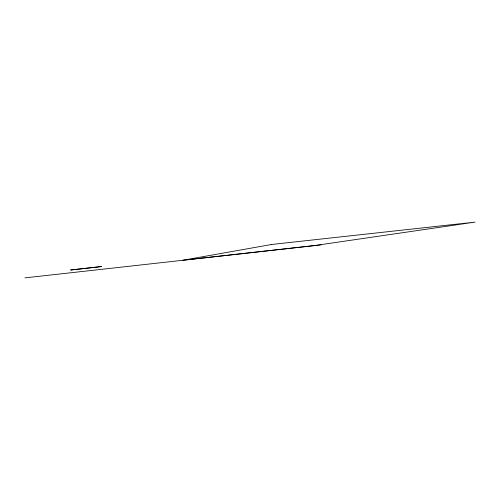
<?xml version="1.0" encoding="UTF-8"?>
<svg xmlns="http://www.w3.org/2000/svg" width="500" height="500" viewBox="0 0 500 500"><rect width="100%" height="100%" fill="white"/><g stroke="black" fill="none" stroke-linecap="round" stroke-linejoin="round"><path stroke-width="0.75" d="M25 277.869L321.006 244.869M101.625 266.544L70.681 270.006L101.625 266.544M271.812 244.456L182.844 260.244L314.725 245.544L475 222.131L271.812 244.456"/></g></svg>
